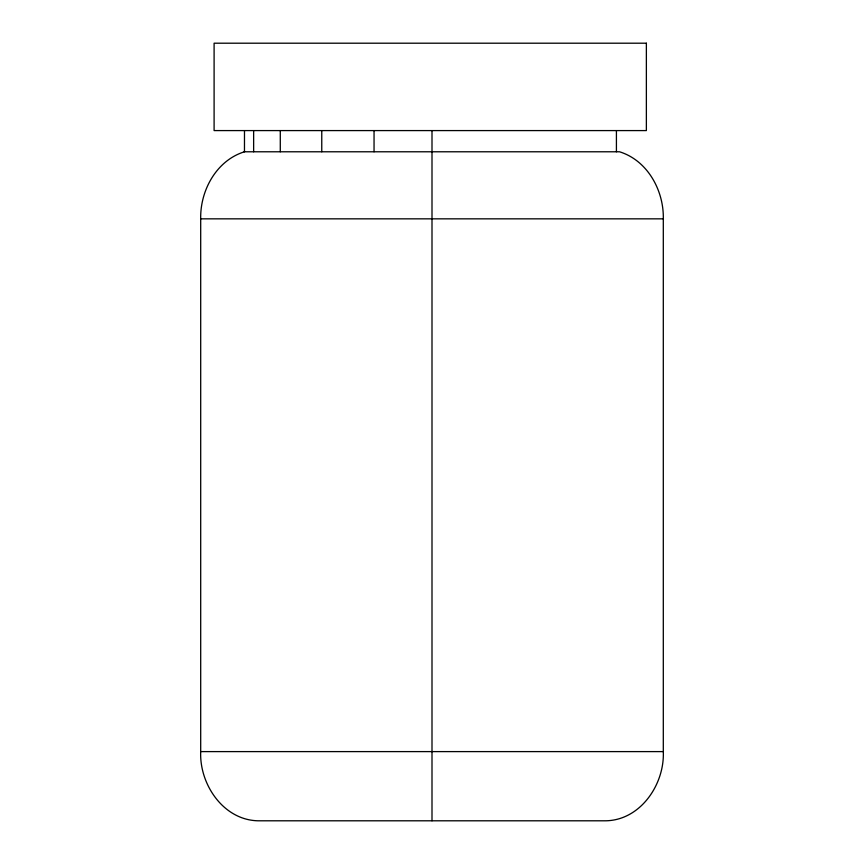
<?xml version="1.0" encoding="UTF-8"?>
<svg xmlns="http://www.w3.org/2000/svg" width="864" height="864" viewBox="0 0 864 864"><rect width="100%" height="100%" fill="white"/><g stroke="black" fill="none" stroke-linecap="round" stroke-linejoin="round"><path stroke-width="1.3" d="M244.058 151.783L619.531 151.783C647.611 160.456 663.93 190.588 663.304 218.84L663.304 751.604C664.708 784.868 639.76 821.318 604.141 820.8L259.859 820.8C224.24 821.318 199.292 784.868 200.696 751.604L200.696 218.84C200.07 190.588 216.389 160.456 244.469 151.783L244.49 130.583M200.696 218.84L663.304 218.84M200.696 751.604L663.304 751.604M616.421 130.583L616.421 151.783M432 130.583L432 820.8M374.047 130.583L374.047 151.783M321.764 130.583L321.764 151.783M280.282 130.583L280.282 151.783M253.638 130.583L253.638 151.783M646.369 43.2L214.099 43.2L214.099 130.583L646.369 130.583L646.369 43.2"/></g></svg>
